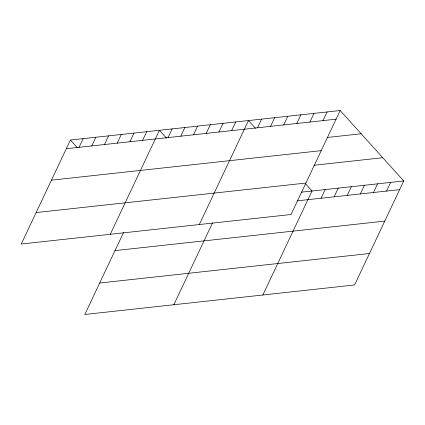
<?xml version="1.0" encoding="UTF-8"?>
<svg xmlns="http://www.w3.org/2000/svg" width="425" height="425" viewBox="0 0 425 425"><rect width="100%" height="100%" fill="white"/><g stroke="black" fill="none" stroke-linecap="round" stroke-linejoin="round"><path stroke-width="0.64" d="M340.186 110.521L70.407 140.043L21.25 244.024L291.035 214.508L340.186 110.521L403.75 180.976L354.593 284.957L84.814 314.479L123.537 232.555M79.023 147.316L83.125 138.651M91.747 145.924L95.843 137.259M104.465 144.532L108.561 135.867M117.183 143.14L121.279 134.475M129.901 141.748L133.997 133.083M142.619 140.356L146.715 131.692M110.277 234.287L159.433 130.3L166.425 138.051M168.056 137.572L172.152 128.908M180.774 136.181L184.87 127.516M193.492 134.789L197.588 126.124M206.21 133.397L210.306 124.732M218.928 132.005L223.024 123.34M231.646 130.613L235.742 121.948M199.309 224.543L248.46 120.557L255.452 128.308M257.47 127.792L261.566 119.122M173.841 304.736L212.564 222.817M270.571 126.358L274.667 117.688M283.677 124.923L287.773 116.253M296.777 123.489L300.879 114.824M309.883 122.055L313.979 113.39M322.989 120.62L327.085 111.956M262.868 294.998L312.024 191.011L305.469 183.743M321.029 198.241L325.125 189.577M334.135 196.807L338.231 188.142M347.241 195.373L351.337 186.708M360.342 193.943L364.438 185.273M373.447 192.509L377.543 183.839M386.548 191.075L390.644 182.405M66.305 148.708L336.09 119.186M327.096 137.498L361.165 133.769M51.441 180.163L321.22 150.641M313.979 165.251L382.776 157.723M36.12 212.569L305.904 183.053M301.213 192.19L403.75 180.976M297.118 200.86L399.654 189.64M115 250.617L384.784 221.096M99.684 283.023L369.463 253.502M70.407 140.043L77.398 147.788"/></g></svg>
